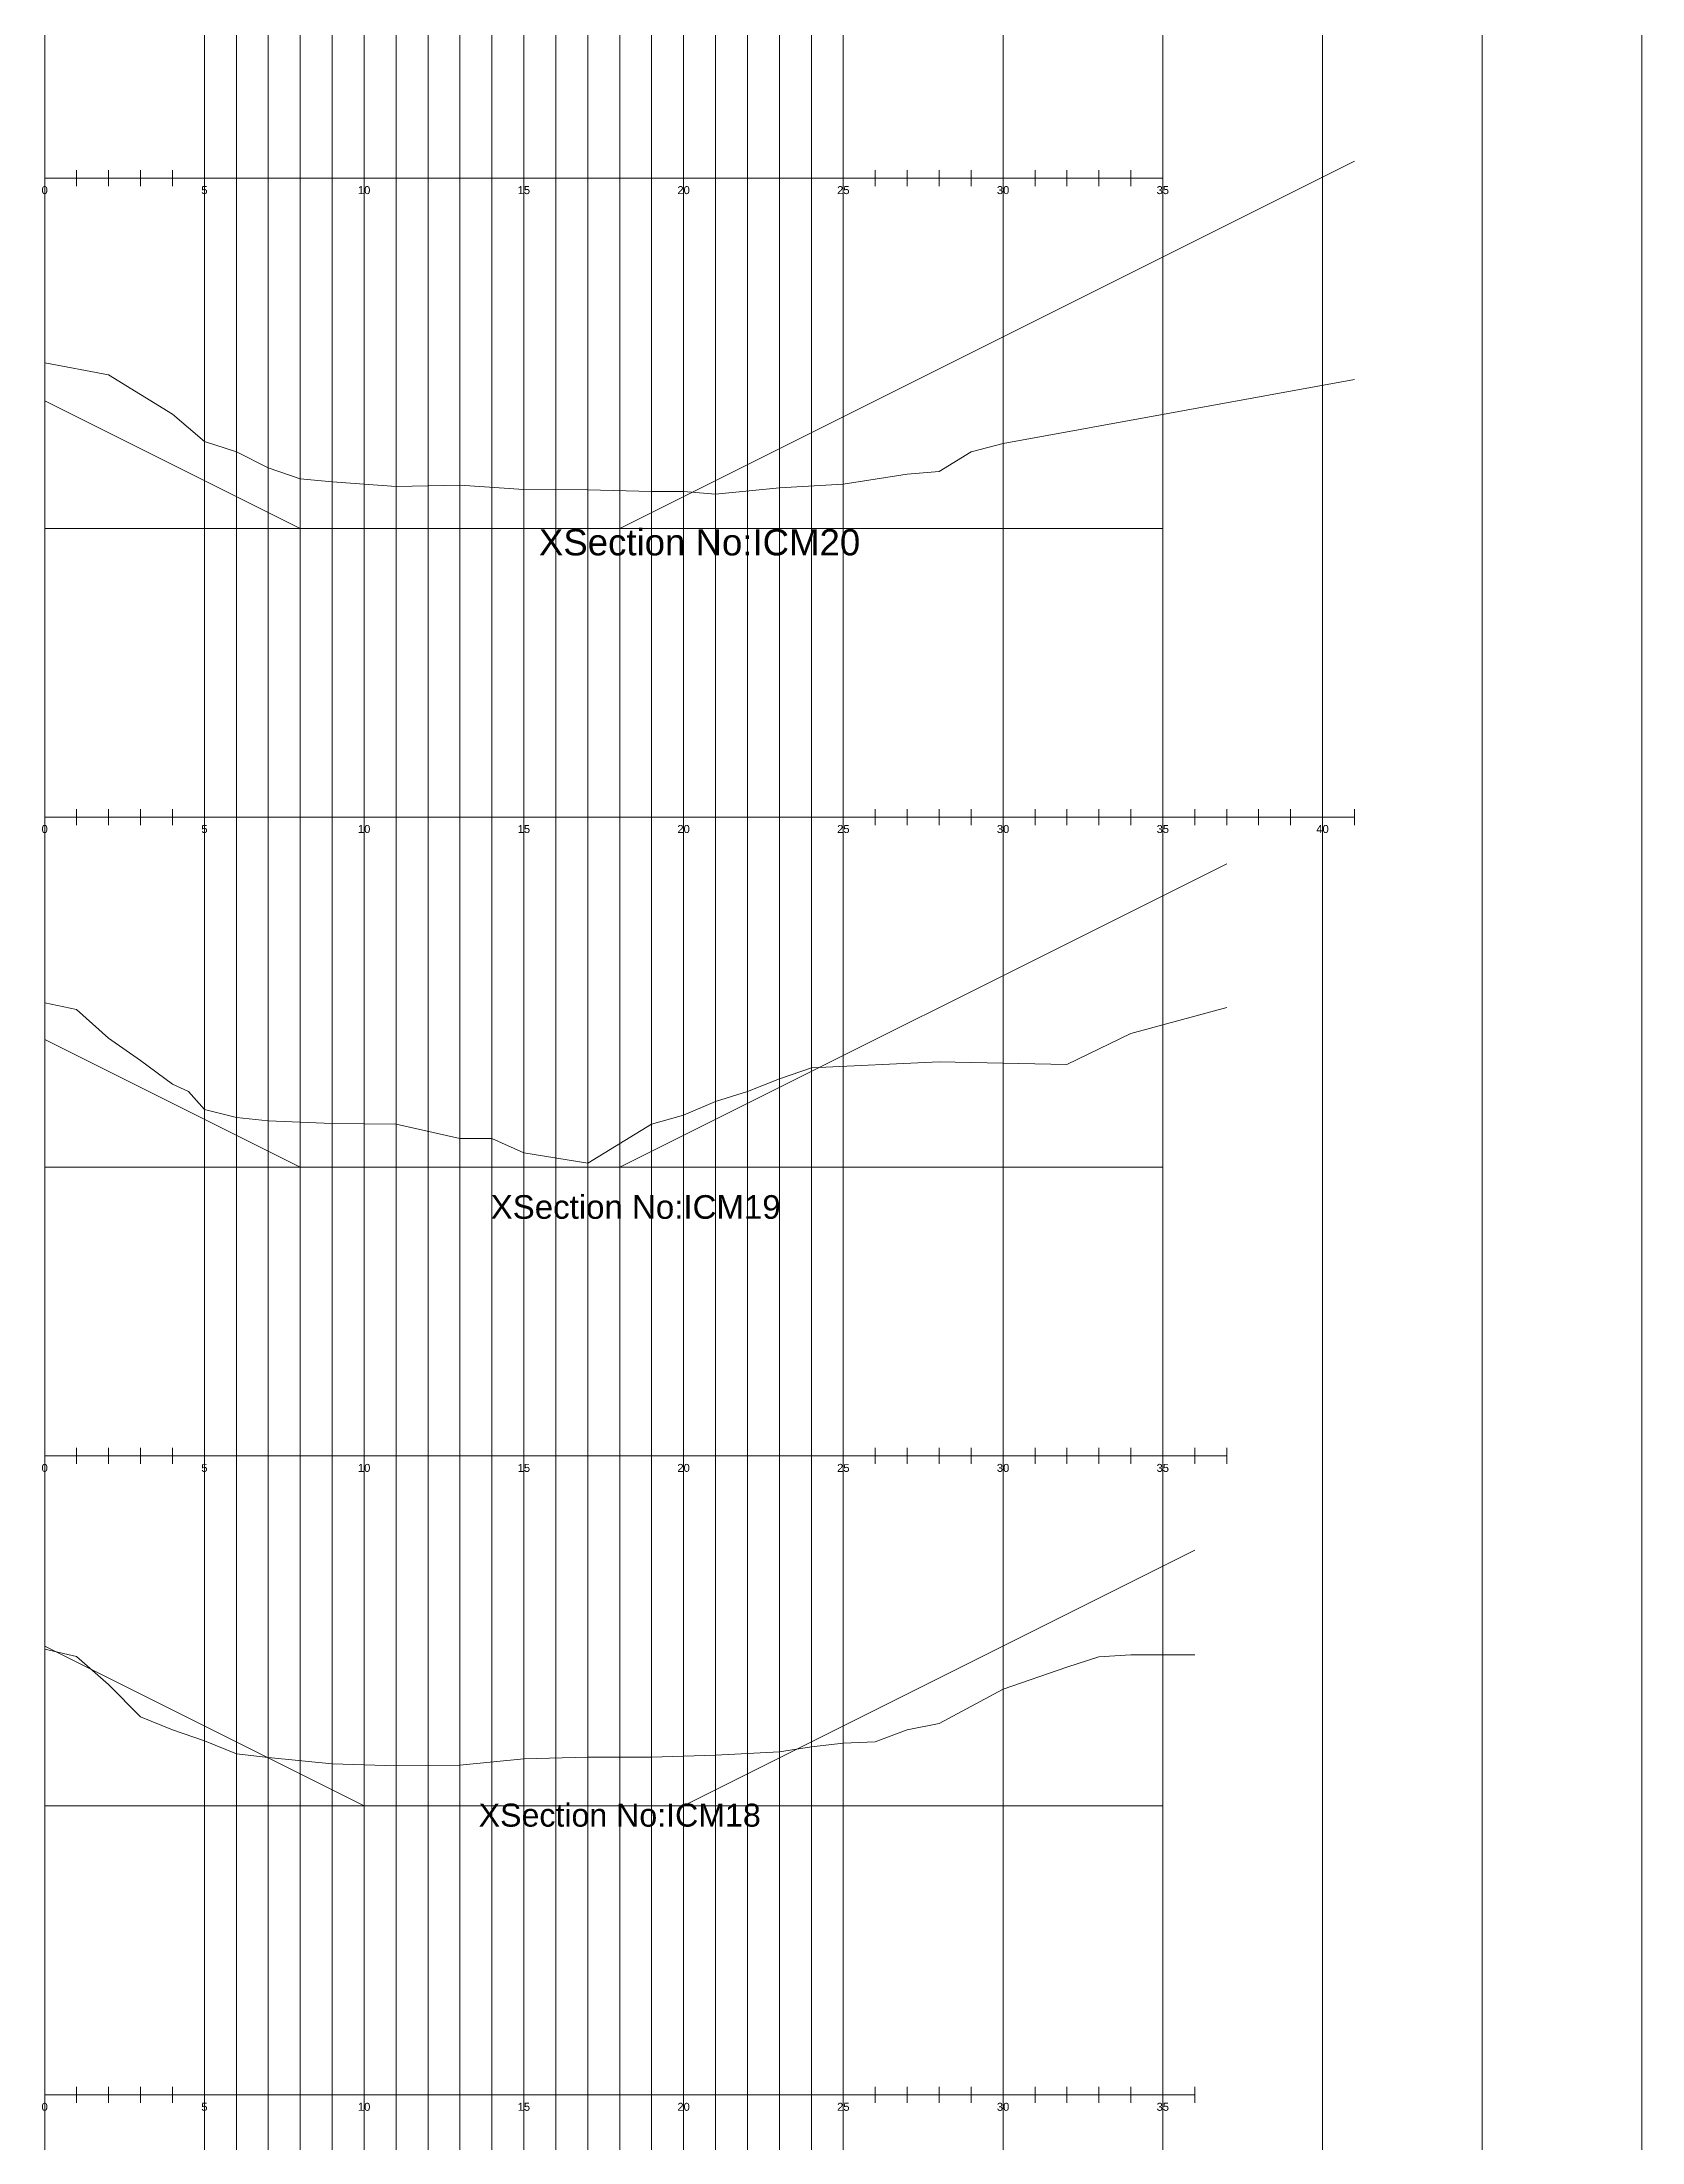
# Model space of a CAD drawing. Header units: inches. Extents: x 1000 to 1050, y 19 to 510.
# Drawn here: x 999.9 to 1050, y 378.5 to 444.3 of the extents above; entities that cross this region are included whole.
import ezdxf

# ---------------------------------------------------------------- set-up
doc = ezdxf.new("R2010")
doc.units = ezdxf.units.IN
doc.header["$LTSCALE"] = 7
doc.header["$MEASUREMENT"] = 0
doc.layers.add('Cross Section Labels', color=7, linetype='Continuous', lineweight=9)
doc.styles.get("Standard").update_dxf_attribs({"font": 'arial.ttf'})

msp = doc.modelspace()

# ---------------------------------------------------------------- linework, layer by layer
at = {"layer": 'Cross Section Labels'}
for p, q in [((1000, 510), (1000, 20)), ((1005, 510), (1005, 20)), ((1006, 260), (1006, 510)), ((1007, 260), (1007, 510)), ((1008, 260), (1008, 510)), ((1009, 260), (1009, 510)), ((1010, 510), (1010, 20)), ((1010, 260), (1010, 510)), ((1010, 260), (1010, 510)), ((1011, 260), (1011, 510)), ((1012, 260), (1012, 510)), ((1013, 260), (1013, 510)), ((1014, 260), (1014, 510)), ((1015, 510), (1015, 20)), ((1015, 260), (1015, 510)), ((1016, 260), (1016, 510)), ((1017, 260), (1017, 510)), ((1018, 260), (1018, 510)), ((1019, 260), (1019, 510)), ((1020, 510), (1020, 20)), ((1020, 260), (1020, 510)), ((1020, 260), (1020, 510)), ((1021, 260), (1021, 510)), ((1022, 260), (1022, 510)), ((1023, 260), (1023, 510)), ((1024, 260), (1024, 510)), ((1025, 510), (1025, 20)), ((1030, 510), (1030, 20)), ((1035, 510), (1035, 20)), ((1040, 510), (1040, 20)), ((1045, 510), (1045, 20)), ((1050, 510), (1050, 20)), ((1000, 429.03), (1035, 429.03)), ((1000, 409.04), (1035, 409.04)), ((1000, 389.05), (1035, 389.05))]:
    msp.add_line(p, q, dxfattribs=at)
for points in [[(1000, 433.03), (1008, 429.03), (1013, 429.03), (1018, 429.03), (1041, 440.53)], [(1000, 439.75), (1000, 440.25)], [(1000, 439.75), (1000, 440.25)], [(1000, 440), (1035, 440)], [(1000, 440), (1035, 440)], [(1001, 439.75), (1001, 440.25)], [(1001, 439.75), (1001, 440.25)], [(1002, 439.75), (1002, 440.25)], [(1002, 439.75), (1002, 440.25)], [(1003, 439.75), (1003, 440.25)], [(1003, 439.75), (1003, 440.25)], [(1004, 439.75), (1004, 440.25)], [(1004, 439.75), (1004, 440.25)], [(1005, 439.75), (1005, 440.25)], [(1005, 439.75), (1005, 440.25)], [(1006, 439.75), (1006, 440.25)], [(1006, 439.75), (1006, 440.25)], [(1007, 439.75), (1007, 440.25)], [(1007, 439.75), (1007, 440.25)], [(1008, 439.75), (1008, 440.25)], [(1008, 439.75), (1008, 440.25)], [(1009, 439.75), (1009, 440.25)], [(1009, 439.75), (1009, 440.25)], [(1010, 439.75), (1010, 440.25)], [(1010, 439.75), (1010, 440.25)], [(1011, 439.75), (1011, 440.25)], [(1011, 439.75), (1011, 440.25)], [(1012, 439.75), (1012, 440.25)], [(1012, 439.75), (1012, 440.25)], [(1013, 439.75), (1013, 440.25)], [(1013, 439.75), (1013, 440.25)], [(1014, 439.75), (1014, 440.25)], [(1014, 439.75), (1014, 440.25)], [(1015, 439.75), (1015, 440.25)], [(1015, 439.75), (1015, 440.25)], [(1016, 439.75), (1016, 440.25)], [(1016, 439.75), (1016, 440.25)], [(1017, 439.75), (1017, 440.25)], [(1017, 439.75), (1017, 440.25)], [(1018, 439.75), (1018, 440.25)], [(1018, 439.75), (1018, 440.25)], [(1019, 439.75), (1019, 440.25)], [(1019, 439.75), (1019, 440.25)], [(1020, 439.75), (1020, 440.25)], [(1020, 439.75), (1020, 440.25)], [(1021, 439.75), (1021, 440.25)], [(1021, 439.75), (1021, 440.25)], [(1022, 439.75), (1022, 440.25)], [(1022, 439.75), (1022, 440.25)], [(1023, 439.75), (1023, 440.25)], [(1023, 439.75), (1023, 440.25)], [(1024, 439.75), (1024, 440.25)], [(1024, 439.75), (1024, 440.25)], [(1025, 439.75), (1025, 440.25)], [(1025, 439.75), (1025, 440.25)], [(1026, 439.75), (1026, 440.25)], [(1026, 439.75), (1026, 440.25)], [(1027, 439.75), (1027, 440.25)], [(1027, 439.75), (1027, 440.25)], [(1028, 439.75), (1028, 440.25)], [(1028, 439.75), (1028, 440.25)], [(1029, 439.75), (1029, 440.25)], [(1029, 439.75), (1029, 440.25)], [(1030, 439.75), (1030, 440.25)], [(1030, 439.75), (1030, 440.25)], [(1031, 439.75), (1031, 440.25)], [(1031, 439.75), (1031, 440.25)], [(1032, 439.75), (1032, 440.25)], [(1032, 439.75), (1032, 440.25)], [(1033, 439.75), (1033, 440.25)], [(1033, 439.75), (1033, 440.25)], [(1034, 439.75), (1034, 440.25)], [(1034, 439.75), (1034, 440.25)], [(1035, 439.75), (1035, 440.25)], [(1035, 439.75), (1035, 440.25)], [(1041, 433.692), (1030, 431.692), (1029, 431.432), (1028, 430.812), (1027, 430.732), (1026, 430.572), (1025, 430.422), (1023, 430.302), (1021, 430.112), (1020, 430.192), (1019, 430.192), (1017, 430.242), (1015, 430.252), (1013, 430.392), (1011, 430.352), (1009, 430.492), (1008, 430.592), (1007, 430.932), (1006, 431.432), (1005, 431.752), (1004, 432.612), (1003, 433.232), (1002, 433.847), (1000, 434.216)], [(1000, 419.75), (1000, 420.25)], [(1000, 419.75), (1000, 420.25)], [(1001, 419.75), (1001, 420.25)], [(1001, 419.75), (1001, 420.25)], [(1002, 419.75), (1002, 420.25)], [(1002, 419.75), (1002, 420.25)], [(1003, 419.75), (1003, 420.25)], [(1003, 419.75), (1003, 420.25)], [(1004, 419.75), (1004, 420.25)], [(1004, 419.75), (1004, 420.25)], [(1005, 419.75), (1005, 420.25)], [(1005, 419.75), (1005, 420.25)], [(1006, 419.75), (1006, 420.25)], [(1006, 419.75), (1006, 420.25)], [(1007, 419.75), (1007, 420.25)], [(1007, 419.75), (1007, 420.25)], [(1008, 419.75), (1008, 420.25)], [(1008, 419.75), (1008, 420.25)], [(1009, 419.75), (1009, 420.25)], [(1009, 419.75), (1009, 420.25)], [(1010, 419.75), (1010, 420.25)], [(1010, 419.75), (1010, 420.25)], [(1011, 419.75), (1011, 420.25)], [(1011, 419.75), (1011, 420.25)], [(1012, 419.75), (1012, 420.25)], [(1012, 419.75), (1012, 420.25)], [(1013, 419.75), (1013, 420.25)], [(1013, 419.75), (1013, 420.25)], [(1014, 419.75), (1014, 420.25)], [(1014, 419.75), (1014, 420.25)], [(1015, 419.75), (1015, 420.25)], [(1015, 419.75), (1015, 420.25)], [(1016, 419.75), (1016, 420.25)], [(1016, 419.75), (1016, 420.25)], [(1017, 419.75), (1017, 420.25)], [(1017, 419.75), (1017, 420.25)], [(1018, 419.75), (1018, 420.25)], [(1018, 419.75), (1018, 420.25)], [(1019, 419.75), (1019, 420.25)], [(1019, 419.75), (1019, 420.25)], [(1020, 419.75), (1020, 420.25)], [(1020, 419.75), (1020, 420.25)], [(1021, 419.75), (1021, 420.25)], [(1021, 419.75), (1021, 420.25)], [(1022, 419.75), (1022, 420.25)], [(1022, 419.75), (1022, 420.25)], [(1023, 419.75), (1023, 420.25)], [(1023, 419.75), (1023, 420.25)], [(1024, 419.75), (1024, 420.25)], [(1024, 419.75), (1024, 420.25)], [(1025, 419.75), (1025, 420.25)], [(1025, 419.75), (1025, 420.25)], [(1026, 419.75), (1026, 420.25)], [(1026, 419.75), (1026, 420.25)], [(1027, 419.75), (1027, 420.25)], [(1027, 419.75), (1027, 420.25)], [(1028, 419.75), (1028, 420.25)], [(1028, 419.75), (1028, 420.25)], [(1029, 419.75), (1029, 420.25)], [(1029, 419.75), (1029, 420.25)], [(1030, 419.75), (1030, 420.25)], [(1030, 419.75), (1030, 420.25)], [(1031, 419.75), (1031, 420.25)], [(1031, 419.75), (1031, 420.25)], [(1032, 419.75), (1032, 420.25)], [(1032, 419.75), (1032, 420.25)], [(1033, 419.75), (1033, 420.25)], [(1033, 419.75), (1033, 420.25)], [(1034, 419.75), (1034, 420.25)], [(1034, 419.75), (1034, 420.25)], [(1035, 419.75), (1035, 420.25)], [(1035, 419.75), (1035, 420.25)], [(1036, 419.75), (1036, 420.25)], [(1036, 419.75), (1036, 420.25)], [(1037, 419.75), (1037, 420.25)], [(1037, 419.75), (1037, 420.25)], [(1038, 419.75), (1038, 420.25)], [(1038, 419.75), (1038, 420.25)], [(1039, 419.75), (1039, 420.25)], [(1039, 419.75), (1039, 420.25)], [(1040, 419.75), (1040, 420.25)], [(1040, 419.75), (1040, 420.25)], [(1041, 419.75), (1041, 420.25)], [(1041, 419.75), (1041, 420.25)], [(1000, 420), (1041, 420)], [(1000, 420), (1041, 420)], [(1000, 413.04), (1008, 409.04), (1013, 409.04), (1018, 409.04), (1037, 418.54)], [(1037, 414.037), (1034, 413.227), (1032, 412.257), (1028, 412.337), (1024, 412.147), (1023, 411.807), (1022, 411.412), (1021, 411.092), (1020, 410.672), (1019, 410.382), (1017, 409.162), (1015, 409.492), (1014, 409.942), (1013, 409.942), (1011, 410.382), (1009, 410.402), (1007, 410.492), (1006, 410.592), (1005, 410.842), (1004.5, 411.412), (1004, 411.637), (1003, 412.377), (1002, 413.077), (1001, 413.977), (1000, 414.187)], [(1000, 399.75), (1000, 400.25)], [(1000, 399.75), (1000, 400.25)], [(1000, 400), (1037, 400)], [(1000, 400), (1037, 400)], [(1001, 399.75), (1001, 400.25)], [(1001, 399.75), (1001, 400.25)], [(1002, 399.75), (1002, 400.25)], [(1002, 399.75), (1002, 400.25)], [(1003, 399.75), (1003, 400.25)], [(1003, 399.75), (1003, 400.25)], [(1004, 399.75), (1004, 400.25)], [(1004, 399.75), (1004, 400.25)], [(1005, 399.75), (1005, 400.25)], [(1005, 399.75), (1005, 400.25)], [(1006, 399.75), (1006, 400.25)], [(1006, 399.75), (1006, 400.25)], [(1007, 399.75), (1007, 400.25)], [(1007, 399.75), (1007, 400.25)], [(1008, 399.75), (1008, 400.25)], [(1008, 399.75), (1008, 400.25)], [(1009, 399.75), (1009, 400.25)], [(1009, 399.75), (1009, 400.25)], [(1010, 399.75), (1010, 400.25)], [(1010, 399.75), (1010, 400.25)], [(1011, 399.75), (1011, 400.25)], [(1011, 399.75), (1011, 400.25)], [(1012, 399.75), (1012, 400.25)], [(1012, 399.75), (1012, 400.25)], [(1013, 399.75), (1013, 400.25)], [(1013, 399.75), (1013, 400.25)], [(1014, 399.75), (1014, 400.25)], [(1014, 399.75), (1014, 400.25)], [(1015, 399.75), (1015, 400.25)], [(1015, 399.75), (1015, 400.25)], [(1016, 399.75), (1016, 400.25)], [(1016, 399.75), (1016, 400.25)], [(1017, 399.75), (1017, 400.25)], [(1017, 399.75), (1017, 400.25)], [(1018, 399.75), (1018, 400.25)], [(1018, 399.75), (1018, 400.25)], [(1019, 399.75), (1019, 400.25)], [(1019, 399.75), (1019, 400.25)], [(1020, 399.75), (1020, 400.25)], [(1020, 399.75), (1020, 400.25)], [(1021, 399.75), (1021, 400.25)], [(1021, 399.75), (1021, 400.25)], [(1022, 399.75), (1022, 400.25)], [(1022, 399.75), (1022, 400.25)], [(1023, 399.75), (1023, 400.25)], [(1023, 399.75), (1023, 400.25)], [(1024, 399.75), (1024, 400.25)], [(1024, 399.75), (1024, 400.25)], [(1025, 399.75), (1025, 400.25)], [(1025, 399.75), (1025, 400.25)], [(1026, 399.75), (1026, 400.25)], [(1026, 399.75), (1026, 400.25)], [(1027, 399.75), (1027, 400.25)], [(1027, 399.75), (1027, 400.25)], [(1028, 399.75), (1028, 400.25)], [(1028, 399.75), (1028, 400.25)], [(1029, 399.75), (1029, 400.25)], [(1029, 399.75), (1029, 400.25)], [(1030, 399.75), (1030, 400.25)], [(1030, 399.75), (1030, 400.25)], [(1031, 399.75), (1031, 400.25)], [(1031, 399.75), (1031, 400.25)], [(1032, 399.75), (1032, 400.25)], [(1032, 399.75), (1032, 400.25)], [(1033, 399.75), (1033, 400.25)], [(1033, 399.75), (1033, 400.25)], [(1034, 399.75), (1034, 400.25)], [(1034, 399.75), (1034, 400.25)], [(1035, 399.75), (1035, 400.25)], [(1035, 399.75), (1035, 400.25)], [(1036, 399.75), (1036, 400.25)], [(1036, 399.75), (1036, 400.25)], [(1037, 399.75), (1037, 400.25)], [(1037, 399.75), (1037, 400.25)], [(1000, 394.05), (1010, 389.05), (1015, 389.05), (1020, 389.05), (1036, 397.05)], [(1036, 393.771), (1034, 393.771), (1033, 393.711), (1032, 393.391), (1030, 392.701), (1028, 391.621), (1027, 391.424), (1026, 391.054), (1025, 391.004), (1024, 390.894), (1023, 390.734), (1021, 390.634), (1019, 390.574), (1017, 390.574), (1015, 390.514), (1013, 390.324), (1011, 390.294), (1009, 390.364), (1007, 390.564), (1006, 390.674), (1005, 391.084), (1004, 391.424), (1003, 391.831), (1002, 392.841), (1001, 393.721), (1000, 393.951)], [(1000, 379.75), (1000, 380.25)], [(1000, 379.75), (1000, 380.25)], [(1000, 380), (1036, 380)], [(1000, 380), (1036, 380)], [(1001, 379.75), (1001, 380.25)], [(1001, 379.75), (1001, 380.25)], [(1002, 379.75), (1002, 380.25)], [(1002, 379.75), (1002, 380.25)], [(1003, 379.75), (1003, 380.25)], [(1003, 379.75), (1003, 380.25)], [(1004, 379.75), (1004, 380.25)], [(1004, 379.75), (1004, 380.25)], [(1005, 379.75), (1005, 380.25)], [(1005, 379.75), (1005, 380.25)], [(1006, 379.75), (1006, 380.25)], [(1006, 379.75), (1006, 380.25)], [(1007, 379.75), (1007, 380.25)], [(1007, 379.75), (1007, 380.25)], [(1008, 379.75), (1008, 380.25)], [(1008, 379.75), (1008, 380.25)], [(1009, 379.75), (1009, 380.25)], [(1009, 379.75), (1009, 380.25)], [(1010, 379.75), (1010, 380.25)], [(1010, 379.75), (1010, 380.25)], [(1011, 379.75), (1011, 380.25)], [(1011, 379.75), (1011, 380.25)], [(1012, 379.75), (1012, 380.25)], [(1012, 379.75), (1012, 380.25)], [(1013, 379.75), (1013, 380.25)], [(1013, 379.75), (1013, 380.25)], [(1014, 379.75), (1014, 380.25)], [(1014, 379.75), (1014, 380.25)], [(1015, 379.75), (1015, 380.25)], [(1015, 379.75), (1015, 380.25)], [(1016, 379.75), (1016, 380.25)], [(1016, 379.75), (1016, 380.25)], [(1017, 379.75), (1017, 380.25)], [(1017, 379.75), (1017, 380.25)], [(1018, 379.75), (1018, 380.25)], [(1018, 379.75), (1018, 380.25)], [(1019, 379.75), (1019, 380.25)], [(1019, 379.75), (1019, 380.25)], [(1020, 379.75), (1020, 380.25)], [(1020, 379.75), (1020, 380.25)], [(1021, 379.75), (1021, 380.25)], [(1021, 379.75), (1021, 380.25)], [(1022, 379.75), (1022, 380.25)], [(1022, 379.75), (1022, 380.25)], [(1023, 379.75), (1023, 380.25)], [(1023, 379.75), (1023, 380.25)], [(1024, 379.75), (1024, 380.25)], [(1024, 379.75), (1024, 380.25)], [(1025, 379.75), (1025, 380.25)], [(1025, 379.75), (1025, 380.25)], [(1026, 379.75), (1026, 380.25)], [(1026, 379.75), (1026, 380.25)], [(1027, 379.75), (1027, 380.25)], [(1027, 379.75), (1027, 380.25)], [(1028, 379.75), (1028, 380.25)], [(1028, 379.75), (1028, 380.25)], [(1029, 379.75), (1029, 380.25)], [(1029, 379.75), (1029, 380.25)], [(1030, 379.75), (1030, 380.25)], [(1030, 379.75), (1030, 380.25)], [(1031, 379.75), (1031, 380.25)], [(1031, 379.75), (1031, 380.25)], [(1032, 379.75), (1032, 380.25)], [(1032, 379.75), (1032, 380.25)], [(1033, 379.75), (1033, 380.25)], [(1033, 379.75), (1033, 380.25)], [(1034, 379.75), (1034, 380.25)], [(1034, 379.75), (1034, 380.25)], [(1035, 379.75), (1035, 380.25)], [(1035, 379.75), (1035, 380.25)], [(1036, 379.75), (1036, 380.25)], [(1036, 379.75), (1036, 380.25)]]:
    msp.add_lwpolyline(points, dxfattribs=at)

# ---------------------------------------------------------------- texts
for s, insert, char_height, attachment_point in [('0', (1000, 439.75), 0.25, 2), ('0', (1000, 439.75), 0.25, 2), ('5', (1005, 439.75), 0.25, 2), ('5', (1005, 439.75), 0.25, 2), ('10', (1010, 439.75), 0.25, 2), ('10', (1010, 439.75), 0.25, 2), ('15', (1015, 439.75), 0.25, 2), ('15', (1015, 439.75), 0.25, 2), ('20', (1020, 439.75), 0.25, 2), ('20', (1020, 439.75), 0.25, 2), ('25', (1025, 439.75), 0.25, 2), ('25', (1025, 439.75), 0.25, 2), ('30', (1030, 439.75), 0.25, 2), ('30', (1030, 439.75), 0.25, 2), ('35', (1035, 439.75), 0.25, 2), ('35', (1035, 439.75), 0.25, 2), ('XSection No:ICM20', (1020.5, 428.595), 0.82, 5), ('XSection No:ICM20', (1020.5, 428.595), 0.82, 5), ('0', (1000, 419.75), 0.25, 2), ('0', (1000, 419.75), 0.25, 2), ('5', (1005, 419.75), 0.25, 2), ('5', (1005, 419.75), 0.25, 2), ('10', (1010, 419.75), 0.25, 2), ('10', (1010, 419.75), 0.25, 2), ('15', (1015, 419.75), 0.25, 2), ('15', (1015, 419.75), 0.25, 2), ('20', (1020, 419.75), 0.25, 2), ('20', (1020, 419.75), 0.25, 2), ('25', (1025, 419.75), 0.25, 2), ('25', (1025, 419.75), 0.25, 2), ('30', (1030, 419.75), 0.25, 2), ('30', (1030, 419.75), 0.25, 2), ('35', (1035, 419.75), 0.25, 2), ('35', (1035, 419.75), 0.25, 2), ('40', (1040, 419.75), 0.25, 2), ('40', (1040, 419.75), 0.25, 2), ('XSection No:ICM19', (1018.5, 407.788), 0.74, 5), ('XSection No:ICM19', (1018.5, 407.788), 0.74, 5), ('0', (1000, 399.75), 0.25, 2), ('0', (1000, 399.75), 0.25, 2), ('5', (1005, 399.75), 0.25, 2), ('5', (1005, 399.75), 0.25, 2), ('10', (1010, 399.75), 0.25, 2), ('10', (1010, 399.75), 0.25, 2), ('15', (1015, 399.75), 0.25, 2), ('15', (1015, 399.75), 0.25, 2), ('20', (1020, 399.75), 0.25, 2), ('20', (1020, 399.75), 0.25, 2), ('25', (1025, 399.75), 0.25, 2), ('25', (1025, 399.75), 0.25, 2), ('30', (1030, 399.75), 0.25, 2), ('30', (1030, 399.75), 0.25, 2), ('35', (1035, 399.75), 0.25, 2), ('35', (1035, 399.75), 0.25, 2), ('XSection No:ICM18', (1018, 388.75), 0.72, 5), ('XSection No:ICM18', (1018, 388.75), 0.72, 5), ('0', (1000, 379.75), 0.25, 2), ('0', (1000, 379.75), 0.25, 2), ('5', (1005, 379.75), 0.25, 2), ('5', (1005, 379.75), 0.25, 2), ('10', (1010, 379.75), 0.25, 2), ('10', (1010, 379.75), 0.25, 2), ('15', (1015, 379.75), 0.25, 2), ('15', (1015, 379.75), 0.25, 2), ('20', (1020, 379.75), 0.25, 2), ('20', (1020, 379.75), 0.25, 2), ('25', (1025, 379.75), 0.25, 2), ('25', (1025, 379.75), 0.25, 2), ('30', (1030, 379.75), 0.25, 2), ('30', (1030, 379.75), 0.25, 2), ('35', (1035, 379.75), 0.25, 2), ('35', (1035, 379.75), 0.25, 2)]:
    msp.add_mtext(s, dxfattribs=dict(at, insert=insert, char_height=char_height, attachment_point=attachment_point))

doc.saveas('drawing.dxf')
